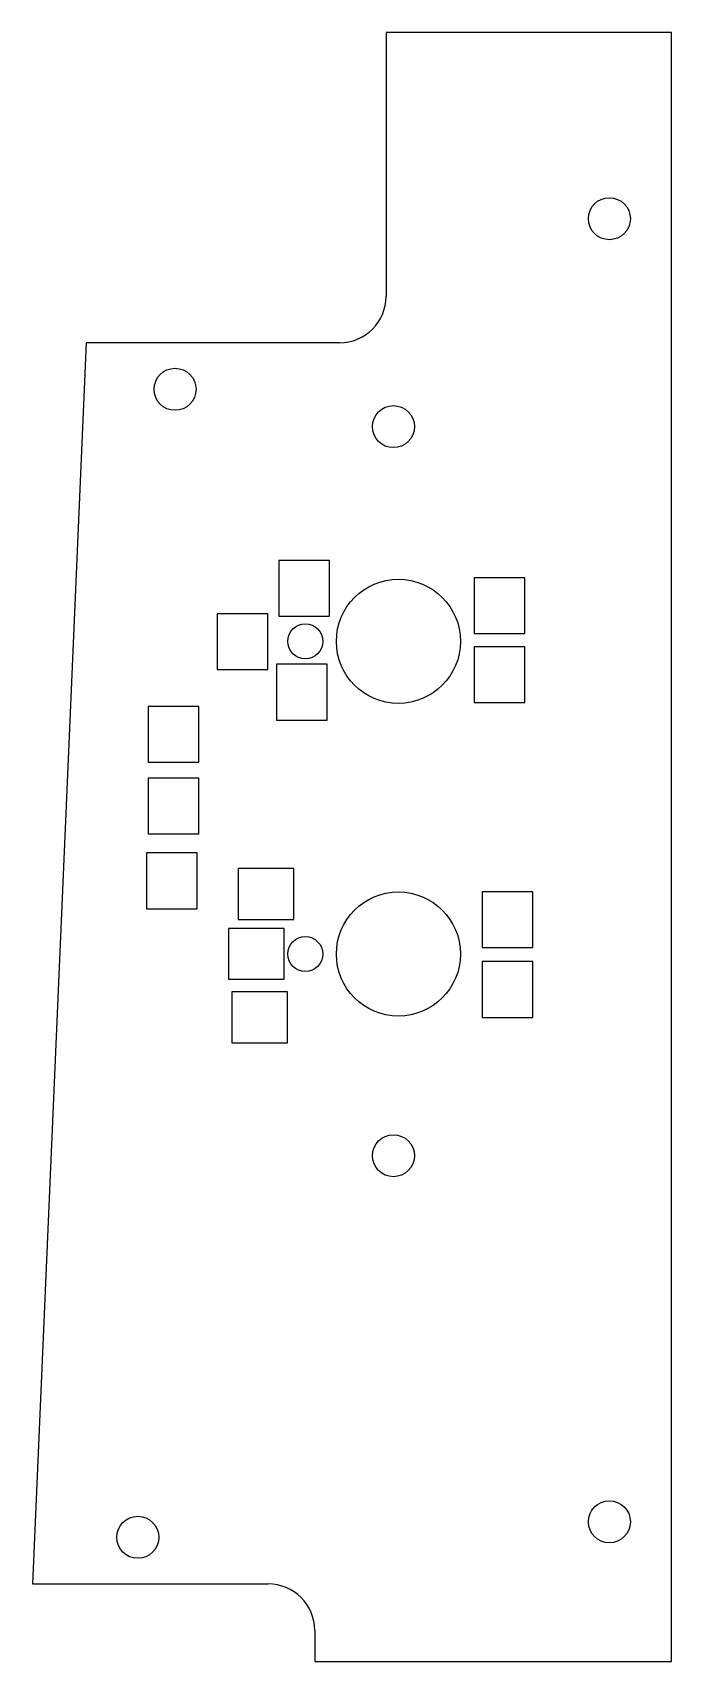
# Model space of a CAD drawing. Header units: millimetres. Extents: x -65 to 0, y 0 to 167.
import ezdxf

# ---------------------------------------------------------------- set-up
doc = ezdxf.new("R2010")
doc.units = ezdxf.units.MM

msp = doc.modelspace()

# ---------------------------------------------------------------- linework, layer by layer
at = {"color": 7, "linetype": 'Continuous', "lineweight": 25}
for p, q in [((0, 166.69), (-29.21, 166.69)), ((-29.21, 166.69), (-29.21, 139.7)), ((0, 0), (0, 166.69)), ((-59.89, 134.94), (-65.38, 7.94)), ((-33.97, 134.94), (-59.89, 134.94)), ((-40.19, 112.65), (-40.19, 106.95)), ((-34.99, 112.65), (-40.19, 112.65)), ((-34.99, 106.95), (-34.99, 112.65)), ((-20.19, 110.89), (-20.19, 105.19)), ((-14.99, 110.89), (-20.19, 110.89)), ((-14.99, 105.19), (-14.99, 110.89)), ((-46.49, 107.21), (-46.49, 101.51)), ((-41.29, 107.21), (-46.49, 107.21)), ((-41.29, 101.51), (-41.29, 107.21)), ((-40.19, 106.95), (-34.99, 106.95)), ((-20.19, 105.19), (-14.99, 105.19)), ((-20.19, 103.83), (-20.19, 98.13)), ((-14.99, 103.83), (-20.19, 103.83)), ((-14.99, 98.13), (-14.99, 103.83)), ((-40.43, 102.04), (-40.43, 96.34)), ((-35.23, 102.04), (-40.43, 102.04)), ((-35.23, 96.34), (-35.23, 102.04)), ((-46.49, 101.51), (-41.29, 101.51)), ((-53.55, 97.73), (-53.55, 92.03)), ((-48.35, 97.73), (-53.55, 97.73)), ((-48.35, 92.03), (-48.35, 97.73)), ((-20.19, 98.13), (-14.99, 98.13)), ((-40.43, 96.34), (-35.23, 96.34)), ((-53.55, 92.03), (-48.35, 92.03)), ((-53.55, 90.38), (-53.55, 84.68)), ((-48.35, 90.38), (-53.55, 90.38)), ((-48.35, 84.68), (-48.35, 90.38)), ((-53.55, 84.68), (-48.35, 84.68)), ((-53.72, 82.73), (-53.72, 77.03)), ((-48.52, 82.73), (-53.72, 82.73)), ((-48.52, 77.03), (-48.52, 82.73)), ((-44.34, 81.14), (-44.34, 75.94)), ((-38.64, 81.14), (-44.34, 81.14)), ((-38.64, 75.94), (-38.64, 81.14)), ((-19.37, 78.75), (-19.37, 73.05)), ((-14.17, 78.75), (-19.37, 78.75)), ((-14.17, 73.05), (-14.17, 78.75)), ((-53.72, 77.03), (-48.52, 77.03)), ((-45.32, 75.02), (-45.32, 69.82)), ((-39.62, 75.02), (-45.32, 75.02)), ((-44.34, 75.94), (-38.64, 75.94)), ((-39.62, 69.82), (-39.62, 75.02)), ((-19.37, 73.05), (-14.17, 73.05)), ((-19.37, 71.61), (-19.37, 65.91)), ((-14.17, 71.61), (-19.37, 71.61)), ((-14.17, 65.91), (-14.17, 71.61)), ((-45.32, 69.82), (-39.62, 69.82)), ((-45, 68.51), (-45, 63.31)), ((-39.3, 68.51), (-45, 68.51)), ((-39.3, 63.31), (-39.3, 68.51)), ((-19.37, 65.91), (-14.17, 65.91)), ((-45, 63.31), (-39.3, 63.31)), ((-65.38, 7.94), (-41.27, 7.94)), ((-36.51, 3.17), (-36.51, 0)), ((-36.51, 0), (0, 0))]:
    msp.add_line(p, q, dxfattribs=at)
for centre, radius in [((-6.35, 147.64), 2.15), ((-50.8, 130.18), 2.15), ((-28.45, 126.36), 2.15), ((-27.94, 104.39), 6.35), ((-37.47, 104.39), 1.79), ((-27.94, 72.39), 6.35), ((-37.47, 72.39), 1.79), ((-28.45, 51.75), 2.15), ((-6.35, 14.29), 2.15), ((-54.61, 12.7), 2.15)]:
    msp.add_circle(centre, radius, dxfattribs=at)
for centre, start, end in [((-33.97, 139.7), 270, 0), ((-41.27, 3.17), 0, 90)]:
    msp.add_arc(centre, 4.76, start, end, dxfattribs=at)

doc.saveas('drawing.dxf')
